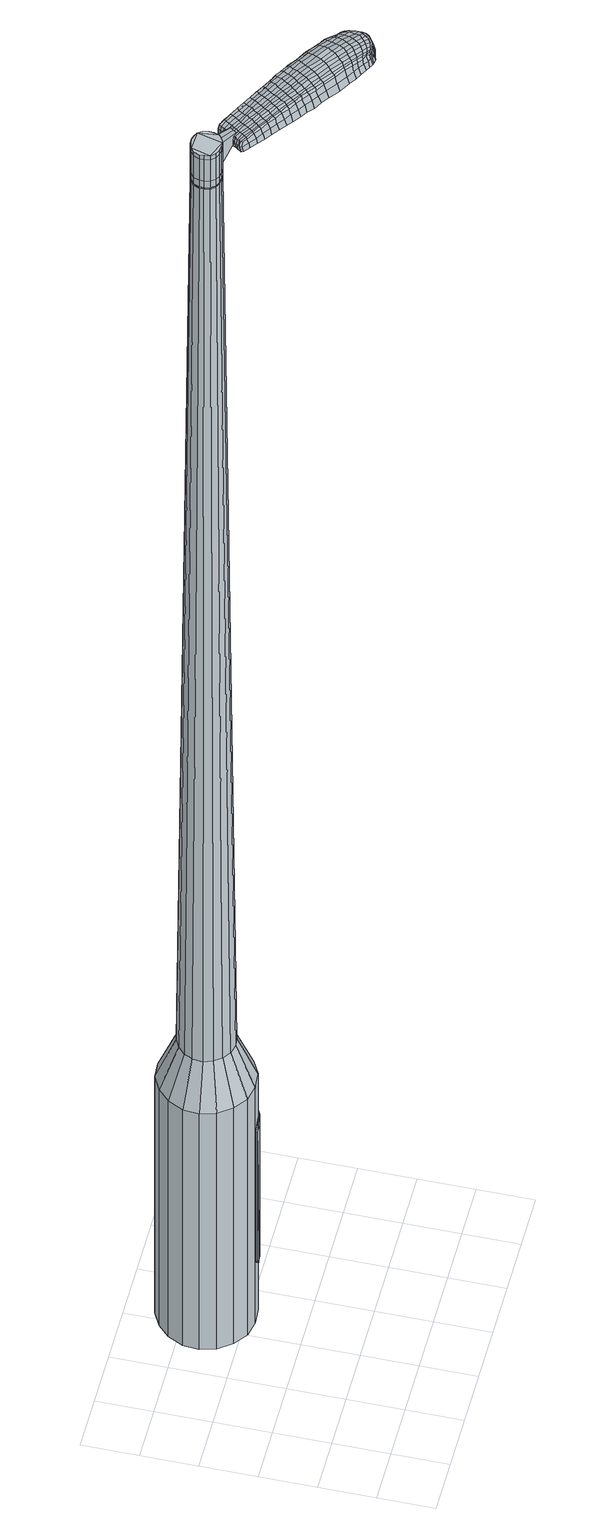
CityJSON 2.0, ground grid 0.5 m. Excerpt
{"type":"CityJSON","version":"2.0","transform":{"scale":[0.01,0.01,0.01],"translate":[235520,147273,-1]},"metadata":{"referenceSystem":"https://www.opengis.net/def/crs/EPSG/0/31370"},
"CityObjects":{
"object1":{"type":"GenericCityObject","attributes":{"cluster":410,"mean_distance_to_centroid":0.185,"new_centroid_x":235521.16,"new_centroid_y":147274.84,"mean_distance_to_camera":10.09,"H1":10.38,"H2":13.8,"Z_final":111.92,"cluster2":-1,"proj_x":235517.93,"proj_y":147279.59,"id_line":25213,"bearing_l":235.81,"distance":5.75,"orientation":"left","G_obj":325.81},"geometry":[{"type":"MultiSurface","lod":"2","boundaries":[[[0,1,2,3]],[[1,4,5,2]],[[4,6,7,5]],[[6,8,9,7]],[[8,10,11,9]],[[10,12,13,11]],[[12,14,15,13]],[[14,16,17,15]],[[16,18,19,17]],[[18,20,21,19]],[[20,22,23,21]],[[22,24,25,23]],[[24,26,27,25]],[[26,28,29,27]],[[28,30,31,29]],[[30,32,33,31]],[[32,34,35,33]],[[34,0,3,35]],[[36,37,38,39]],[[38,40,41,42]],[[41,43,42]],[[42,44,45,46]],[[45,47,46]],[[46,48,49,50]],[[49,51,50]],[[42,46,50,38]],[[50,52,39,38]],[[53,36,39]],[[2,5,7,35]],[[7,9,11,15]],[[11,13,15]],[[15,17,19,23]],[[19,21,23]],[[23,25,27,31]],[[27,29,31]],[[15,23,31,7]],[[31,33,35,7]],[[3,2,35]],[[1,0,54,55]],[[0,34,56,54]],[[34,32,57,56]],[[32,30,58,57]],[[30,28,59,58]],[[28,26,60,59]],[[26,24,61,60]],[[24,22,62,61]],[[22,20,63,62]],[[20,18,64,63]],[[18,16,65,64]],[[16,14,66,65]],[[14,12,67,66]],[[12,10,68,67]],[[10,8,69,68]],[[8,6,70,69]],[[6,4,71,70]],[[4,1,55,71]],[[55,54,72,73]],[[54,56,74,72]],[[56,57,75,74]],[[57,58,76,75]],[[58,59,77,76]],[[59,60,78,77]],[[60,61,79,78]],[[61,62,80,79]],[[62,63,81,80]],[[63,64,82,81]],[[64,65,83,82]],[[65,66,84,83]],[[66,67,85,84]],[[67,68,86,85]],[[68,69,87,86]],[[69,70,88,87]],[[70,71,89,88]],[[71,55,73,89]],[[90,91,92,93]],[[94,95,91,90]],[[96,97,95,94]],[[98,99,97,96]],[[100,101,99,98]],[[78,102,101,100]],[[103,104,102,78]],[[105,106,104,103]],[[107,108,106,105]],[[109,110,108,107]],[[111,112,110,109]],[[113,114,112,111]],[[115,116,114,113]],[[117,118,116,115]],[[87,119,118,117]],[[88,120,119,87]],[[121,122,120,88]],[[93,92,122,121]],[[123,124,125,126]],[[127,123,126,128]],[[129,127,128,130]],[[131,129,130,132]],[[133,131,132,134]],[[135,133,134,136]],[[137,135,136,138]],[[139,137,138,140]],[[141,139,140,142]],[[143,141,142,144]],[[145,143,144,146]],[[147,145,146,148]],[[149,147,148,150]],[[151,149,150,152]],[[153,151,152,154]],[[155,153,154,156]],[[73,72,90,93]],[[72,74,94,90]],[[74,75,96,94]],[[75,76,98,96]],[[76,77,100,98]],[[77,78,100]],[[79,103,78]],[[79,80,105,103]],[[80,81,107,105]],[[81,82,109,107]],[[82,83,111,109]],[[83,84,113,111]],[[84,85,115,113]],[[85,86,117,115]],[[86,87,117]],[[89,121,88]],[[89,73,93,121]],[[157,158,92,91]],[[158,159,122,92]],[[159,120,122]],[[160,118,119]],[[160,161,116,118]],[[161,162,114,116]],[[162,163,112,114]],[[163,164,110,112]],[[164,165,108,110]],[[165,166,106,108]],[[166,167,104,106]],[[167,102,104]],[[168,101,102]],[[168,169,99,101]],[[169,170,97,99]],[[170,171,95,97]],[[171,157,91,95]],[[39,52,155,172]],[[158,157,173,156]],[[53,39,172,124]],[[157,171,125,173]],[[36,53,124,123]],[[171,170,126,125]],[[37,36,123,127]],[[170,169,128,126]],[[38,37,127,129]],[[169,168,130,128]],[[40,38,129,131]],[[168,102,132,130]],[[41,40,131,133]],[[102,167,134,132]],[[43,41,133,135]],[[167,166,136,134]],[[42,43,135,137]],[[166,165,138,136]],[[44,42,137,139]],[[165,164,140,138]],[[45,44,139,141]],[[164,163,142,140]],[[47,45,141,143]],[[163,162,144,142]],[[46,47,143,145]],[[162,161,146,144]],[[48,46,145,147]],[[161,160,148,146]],[[49,48,147,149]],[[160,119,150,148]],[[51,49,149,151]],[[119,120,152,150]],[[50,51,151,153]],[[120,159,154,152]],[[52,50,153,155]],[[159,158,156,154]],[[155,156,174,175]],[[156,173,176,174]],[[173,125,177,176]],[[125,124,178,177]],[[124,172,179,178]],[[172,155,175,179]],[[180,181,182,183]],[[184,180,183,185]],[[180,184,186,187]],[[181,180,187,188]],[[189,190,191,192]],[[193,189,192,194]],[[189,193,195,196]],[[190,189,196,197]],[[198,199,200,201]],[[202,198,201,203]],[[198,202,204,205]],[[199,198,205,206]],[[207,208,209,210]],[[211,207,210,212]],[[207,211,213,214]],[[208,207,214,215]],[[216,217,218,219]],[[220,216,219,221]],[[216,220,222,223]],[[217,216,223,224]],[[225,226,227,228]],[[229,225,228,230]],[[225,229,231,232]],[[226,225,232,233]],[[234,235,236,237]],[[226,234,237,227]],[[234,226,233,238]],[[235,234,238,239]],[[240,241,242,243]],[[235,240,243,236]],[[240,235,239,244]],[[241,240,244,245]],[[246,184,185,247]],[[241,246,247,242]],[[246,241,245,248]],[[184,246,248,186]],[[249,250,251,252]],[[253,249,252,254]],[[249,253,255,256]],[[250,249,256,257]],[[258,259,260,261]],[[250,258,261,251]],[[258,250,257,262]],[[259,258,262,263]],[[264,265,266,267]],[[259,264,267,260]],[[264,259,263,268]],[[265,264,268,269]],[[270,271,272,273]],[[265,270,273,266]],[[270,265,269,274]],[[271,270,274,275]],[[276,181,188,277]],[[271,276,277,272]],[[276,271,275,278]],[[181,276,278,182]],[[279,280,281,282]],[[283,279,282,284]],[[279,283,285,286]],[[280,279,286,287]],[[288,289,290,291]],[[280,288,291,281]],[[288,280,287,292]],[[289,288,292,293]],[[294,295,296,297]],[[289,294,297,290]],[[294,289,293,298]],[[295,294,298,299]],[[300,193,194,301]],[[295,300,301,296]],[[300,295,299,302]],[[193,300,302,195]],[[303,304,305,306]],[[307,303,306,308]],[[303,307,309,310]],[[304,303,310,311]],[[312,313,314,315]],[[304,312,315,305]],[[312,304,311,316]],[[313,312,316,317]],[[318,319,320,321]],[[313,318,321,314]],[[318,313,317,322]],[[319,318,322,323]],[[324,325,326,327]],[[319,324,327,320]],[[324,319,323,328]],[[325,324,328,329]],[[330,190,197,331]],[[325,330,331,326]],[[330,325,329,332]],[[190,330,332,191]],[[333,219,218,334]],[[335,333,334,336]],[[333,335,337,338]],[[219,333,338,221]],[[339,335,336,340]],[[341,339,340,342]],[[339,341,343,344]],[[335,339,344,337]],[[345,341,342,346]],[[347,345,346,348]],[[345,347,349,350]],[[341,345,350,343]],[[351,347,348,352]],[[353,351,352,354]],[[351,353,355,356]],[[347,351,356,349]],[[357,353,354,358]],[[208,357,358,209]],[[357,208,215,359]],[[353,357,359,355]],[[360,361,206,205]],[[362,360,205,204]],[[360,362,363,364]],[[361,360,364,365]],[[366,367,365,364]],[[368,366,364,363]],[[366,368,369,370]],[[367,366,370,371]],[[372,373,371,370]],[[374,372,370,369]],[[372,374,375,376]],[[373,372,376,377]],[[378,379,377,376]],[[380,378,376,375]],[[378,380,213,211]],[[379,378,211,212]],[[381,382,383,384]],[[283,381,384,285]],[[381,283,284,385]],[[382,381,385,386]],[[387,202,203,388]],[[382,387,388,383]],[[387,382,386,389]],[[202,387,389,204]],[[390,391,392,393]],[[229,390,393,231]],[[390,229,230,394]],[[391,390,394,395]],[[396,397,398,399]],[[391,396,399,392]],[[396,391,395,400]],[[397,396,400,401]],[[402,199,206,403]],[[397,402,403,398]],[[402,397,401,404]],[[199,402,404,200]],[[405,406,407,408]],[[187,405,408,188]],[[405,187,186,409]],[[406,405,409,410]],[[411,412,413,414]],[[406,411,414,407]],[[411,406,410,415]],[[412,411,415,416]],[[417,210,209,418]],[[412,417,418,413]],[[417,412,416,419]],[[210,417,419,212]],[[420,421,422,423]],[[192,420,423,194]],[[420,192,191,424]],[[421,420,424,425]],[[426,214,213,427]],[[421,426,427,422]],[[426,421,425,428]],[[214,426,428,215]],[[429,430,431,432]],[[307,429,432,309]],[[429,307,308,433]],[[430,429,433,434]],[[435,220,221,436]],[[430,435,436,431]],[[435,430,434,437]],[[220,435,437,222]],[[438,439,440,441]],[[253,438,441,255]],[[438,253,254,442]],[[439,438,442,443]],[[444,445,446,447]],[[439,444,447,440]],[[444,439,443,448]],[[445,444,448,449]],[[450,217,224,451]],[[445,450,451,446]],[[450,445,449,452]],[[217,450,452,218]],[[453,454,443,442]],[[252,453,442,254]],[[453,252,251,455]],[[454,453,455,456]],[[457,458,449,448]],[[454,457,448,443]],[[457,454,456,459]],[[458,457,459,460]],[[461,334,218,452]],[[458,461,452,449]],[[461,458,460,462]],[[334,461,462,336]],[[463,464,465,466]],[[310,463,466,311]],[[463,310,309,432]],[[464,463,432,431]],[[467,338,337,468]],[[464,467,468,465]],[[467,464,431,436]],[[338,467,436,221]],[[469,470,456,455]],[[261,469,455,251]],[[469,261,260,471]],[[470,469,471,472]],[[473,474,460,459]],[[470,473,459,456]],[[473,470,472,475]],[[474,473,475,476]],[[477,340,336,462]],[[474,477,462,460]],[[477,474,476,478]],[[340,477,478,342]],[[479,480,481,482]],[[316,479,482,317]],[[479,316,311,466]],[[480,479,466,465]],[[483,344,343,484]],[[480,483,484,481]],[[483,480,465,468]],[[344,483,468,337]],[[485,486,472,471]],[[267,485,471,260]],[[485,267,266,487]],[[486,485,487,488]],[[489,490,476,475]],[[486,489,475,472]],[[489,486,488,491]],[[490,489,491,492]],[[493,346,342,478]],[[490,493,478,476]],[[493,490,492,494]],[[346,493,494,348]],[[495,496,497,498]],[[322,495,498,323]],[[495,322,317,482]],[[496,495,482,481]],[[499,350,349,500]],[[496,499,500,497]],[[499,496,481,484]],[[350,499,484,343]],[[501,502,488,487]],[[273,501,487,266]],[[501,273,272,503]],[[502,501,503,504]],[[505,506,492,491]],[[502,505,491,488]],[[505,502,504,507]],[[506,505,507,508]],[[509,352,348,494]],[[506,509,494,492]],[[509,506,508,510]],[[352,509,510,354]],[[511,512,513,514]],[[328,511,514,329]],[[511,328,323,498]],[[512,511,498,497]],[[515,356,355,516]],[[512,515,516,513]],[[515,512,497,500]],[[356,515,500,349]],[[517,518,504,503]],[[277,517,503,272]],[[517,277,188,408]],[[518,517,408,407]],[[519,520,508,507]],[[518,519,507,504]],[[519,518,407,414]],[[520,519,414,413]],[[521,358,354,510]],[[520,521,510,508]],[[521,520,413,418]],[[358,521,418,209]],[[522,523,425,424]],[[332,522,424,191]],[[522,332,329,514]],[[523,522,514,513]],[[524,359,215,428]],[[523,524,428,425]],[[524,523,513,516]],[[359,524,516,355]],[[525,526,386,385]],[[282,525,385,284]],[[525,282,281,527]],[[526,525,527,528]],[[529,362,204,389]],[[526,529,389,386]],[[529,526,528,530]],[[362,529,530,363]],[[531,532,533,534]],[[232,531,534,233]],[[531,232,231,393]],[[532,531,393,392]],[[535,536,537,538]],[[532,535,538,533]],[[535,532,392,399]],[[536,535,399,398]],[[539,361,365,540]],[[536,539,540,537]],[[539,536,398,403]],[[361,539,403,206]],[[541,542,528,527]],[[291,541,527,281]],[[541,291,290,543]],[[542,541,543,544]],[[545,368,363,530]],[[542,545,530,528]],[[545,542,544,546]],[[368,545,546,369]],[[547,548,549,550]],[[238,547,550,239]],[[547,238,233,534]],[[548,547,534,533]],[[551,552,553,554]],[[548,551,554,549]],[[551,548,533,538]],[[552,551,538,537]],[[555,367,371,556]],[[552,555,556,553]],[[555,552,537,540]],[[367,555,540,365]],[[557,558,544,543]],[[297,557,543,290]],[[557,297,296,559]],[[558,557,559,560]],[[561,374,369,546]],[[558,561,546,544]],[[561,558,560,562]],[[374,561,562,375]],[[563,564,565,566]],[[244,563,566,245]],[[563,244,239,550]],[[564,563,550,549]],[[567,568,569,570]],[[564,567,570,565]],[[567,564,549,554]],[[568,567,554,553]],[[571,373,377,572]],[[568,571,572,569]],[[571,568,553,556]],[[373,571,556,371]],[[573,574,560,559]],[[301,573,559,296]],[[573,301,194,423]],[[574,573,423,422]],[[575,380,375,562]],[[574,575,562,560]],[[575,574,422,427]],[[380,575,427,213]],[[576,577,410,409]],[[248,576,409,186]],[[576,248,245,566]],[[577,576,566,565]],[[578,579,416,415]],[[577,578,415,410]],[[578,577,565,570]],[[579,578,570,569]],[[580,379,212,419]],[[579,580,419,416]],[[580,579,569,572]],[[379,580,572,377]],[[581,582,583,584]],[[584,583,585,586]],[[587,585,583,588]],[[588,583,582,589]],[[590,591,592,593]],[[593,592,594,595]],[[596,594,592,597]],[[597,592,591,598]],[[599,600,601,602]],[[602,601,603,604]],[[605,603,601,606]],[[606,601,600,607]],[[608,609,610,611]],[[611,610,612,613]],[[614,612,610,615]],[[615,610,609,616]],[[617,618,619,620]],[[620,619,621,622]],[[623,621,619,624]],[[624,619,618,625]],[[626,627,628,629]],[[629,628,630,631]],[[632,630,628,633]],[[633,628,627,634]],[[635,636,637,638]],[[638,637,627,626]],[[634,627,637,639]],[[639,637,636,640]],[[641,642,643,644]],[[644,643,636,635]],[[640,636,643,645]],[[645,643,642,646]],[[586,585,647,648]],[[648,647,642,641]],[[646,642,647,649]],[[649,647,585,587]],[[650,651,652,653]],[[653,652,654,655]],[[656,654,652,657]],[[657,652,651,658]],[[659,660,661,662]],[[662,661,651,650]],[[658,651,661,663]],[[663,661,660,664]],[[665,666,667,668]],[[668,667,660,659]],[[664,660,667,669]],[[669,667,666,670]],[[671,672,673,674]],[[674,673,666,665]],[[670,666,673,675]],[[675,673,672,676]],[[589,582,677,678]],[[678,677,672,671]],[[676,672,677,679]],[[679,677,582,581]],[[680,681,682,683]],[[683,682,684,685]],[[686,684,682,687]],[[687,682,681,688]],[[689,690,691,692]],[[692,691,681,680]],[[688,681,691,693]],[[693,691,690,694]],[[695,696,697,698]],[[698,697,690,689]],[[694,690,697,699]],[[699,697,696,700]],[[595,594,701,702]],[[702,701,696,695]],[[700,696,701,703]],[[703,701,594,596]],[[704,705,706,707]],[[707,706,708,709]],[[710,708,706,711]],[[711,706,705,712]],[[713,714,715,716]],[[716,715,705,704]],[[712,705,715,717]],[[717,715,714,718]],[[719,720,721,722]],[[722,721,714,713]],[[718,714,721,723]],[[723,721,720,724]],[[725,726,727,728]],[[728,727,720,719]],[[724,720,727,729]],[[729,727,726,730]],[[598,591,731,732]],[[732,731,726,725]],[[730,726,731,733]],[[733,731,591,590]],[[617,620,734,735]],[[735,734,736,737]],[[738,736,734,739]],[[739,734,620,622]],[[737,736,740,741]],[[741,740,742,743]],[[744,742,740,745]],[[745,740,736,738]],[[743,742,746,747]],[[747,746,748,749]],[[750,748,746,751]],[[751,746,742,744]],[[749,748,752,753]],[[753,752,754,755]],[[756,754,752,757]],[[757,752,748,750]],[[755,754,758,759]],[[759,758,609,608]],[[616,609,758,760]],[[760,758,754,756]],[[607,761,762,606]],[[606,762,763,605]],[[764,763,762,765]],[[765,762,761,766]],[[766,767,768,765]],[[765,768,769,764]],[[770,769,768,771]],[[771,768,767,772]],[[772,773,774,771]],[[771,774,775,770]],[[776,775,774,777]],[[777,774,773,778]],[[778,779,780,777]],[[777,780,781,776]],[[614,781,780,612]],[[612,780,779,613]],[[782,783,784,785]],[[785,784,684,686]],[[685,684,784,786]],[[786,784,783,787]],[[604,603,788,789]],[[789,788,783,782]],[[787,783,788,790]],[[790,788,603,605]],[[791,792,793,794]],[[794,793,630,632]],[[631,630,793,795]],[[795,793,792,796]],[[797,798,799,800]],[[800,799,792,791]],[[796,792,799,801]],[[801,799,798,802]],[[607,600,803,804]],[[804,803,798,797]],[[802,798,803,805]],[[805,803,600,599]],[[806,807,808,809]],[[809,808,588,589]],[[587,588,808,810]],[[810,808,807,811]],[[812,813,814,815]],[[815,814,807,806]],[[811,807,814,816]],[[816,814,813,817]],[[608,611,818,819]],[[819,818,813,812]],[[817,813,818,820]],[[820,818,611,613]],[[821,822,823,824]],[[824,823,593,595]],[[590,593,823,825]],[[825,823,822,826]],[[614,615,827,828]],[[828,827,822,821]],[[826,822,827,829]],[[829,827,615,616]],[[830,831,832,833]],[[833,832,708,710]],[[709,708,832,834]],[[834,832,831,835]],[[622,621,836,837]],[[837,836,831,830]],[[835,831,836,838]],[[838,836,621,623]],[[839,840,654,656]],[[655,654,841]],[[841,654,840,842]],[[843,844,845,846]],[[846,845,840,839]],[[842,840,845,847]],[[847,845,844,848]],[[625,618,849,850]],[[850,849,844,843]],[[848,844,849,851]],[[851,849,618,617]],[[842,852,841]],[[841,852,653,655]],[[650,653,852,853]],[[853,852,854]],[[848,855,856,847]],[[847,856,852,842]],[[854,852,856,857]],[[857,856,855,858]],[[617,735,859,851]],[[851,859,855,848]],[[858,855,859,860]],[[860,859,735,737]],[[861,862,863,864]],[[864,863,711,712]],[[710,711,863,833]],[[833,863,862,830]],[[738,739,865,866]],[[866,865,862,861]],[[830,862,865,837]],[[837,865,739,622]],[[854,867,868,853]],[[853,868,662,650]],[[659,662,868,869]],[[869,868,867,870]],[[858,871,872,857]],[[857,872,867,854]],[[870,867,872,873]],[[873,872,871,874]],[[737,741,875,860]],[[860,875,871,858]],[[874,871,875,876]],[[876,875,741,743]],[[877,878,879,880]],[[880,879,717,718]],[[712,717,879,864]],[[864,879,878,861]],[[744,745,881,882]],[[882,881,878,877]],[[861,878,881,866]],[[866,881,745,738]],[[870,883,884,869]],[[869,884,668,659]],[[665,668,884,885]],[[885,884,883,886]],[[874,887,888,873]],[[873,888,883,870]],[[886,883,888,889]],[[889,888,887,890]],[[743,747,891,876]],[[876,891,887,874]],[[890,887,891,892]],[[892,891,747,749]],[[893,894,895,896]],[[896,895,723,724]],[[718,723,895,880]],[[880,895,894,877]],[[750,751,897,898]],[[898,897,894,893]],[[877,894,897,882]],[[882,897,751,744]],[[886,899,900,885]],[[885,900,674,665]],[[671,674,900,901]],[[901,900,899,902]],[[890,903,904,889]],[[889,904,899,886]],[[902,899,904,905]],[[905,904,903,906]],[[749,753,907,892]],[[892,907,903,890]],[[906,903,907,908]],[[908,907,753,755]],[[909,910,911,912]],[[912,911,729,730]],[[724,729,911,896]],[[896,911,910,893]],[[756,757,913,914]],[[914,913,910,909]],[[893,910,913,898]],[[898,913,757,750]],[[902,915,916,901]],[[901,916,678,671]],[[589,678,916,809]],[[809,916,915,806]],[[906,917,918,905]],[[905,918,915,902]],[[806,915,918,815]],[[815,918,917,812]],[[755,759,919,908]],[[908,919,917,906]],[[812,917,919,819]],[[819,919,759,608]],[[826,920,921,825]],[[825,921,733,590]],[[730,733,921,912]],[[912,921,920,909]],[[616,760,922,829]],[[829,922,920,826]],[[909,920,922,914]],[[914,922,760,756]],[[787,923,924,786]],[[786,924,683,685]],[[680,683,924,925]],[[925,924,923,926]],[[605,763,927,790]],[[790,927,923,787]],[[926,923,927,928]],[[928,927,763,764]],[[929,930,931,932]],[[932,931,633,634]],[[632,633,931,794]],[[794,931,930,791]],[[933,934,935,936]],[[936,935,930,929]],[[791,930,935,800]],[[800,935,934,797]],[[766,761,937,938]],[[938,937,934,933]],[[797,934,937,804]],[[804,937,761,607]],[[926,939,940,925]],[[925,940,692,680]],[[689,692,940,941]],[[941,940,939,942]],[[764,769,943,928]],[[928,943,939,926]],[[942,939,943,944]],[[944,943,769,770]],[[945,946,947,948]],[[948,947,639,640]],[[634,639,947,932]],[[932,947,946,929]],[[949,950,951,952]],[[952,951,946,945]],[[929,946,951,936]],[[936,951,950,933]],[[772,767,953,954]],[[954,953,950,949]],[[933,950,953,938]],[[938,953,767,766]],[[942,955,956,941]],[[941,956,698,689]],[[695,698,956,957]],[[957,956,955,958]],[[770,775,959,944]],[[944,959,955,942]],[[958,955,959,960]],[[960,959,775,776]],[[961,962,963,964]],[[964,963,645,646]],[[640,645,963,948]],[[948,963,962,945]],[[965,966,967,968]],[[968,967,962,961]],[[945,962,967,952]],[[952,967,966,949]],[[778,773,969,970]],[[970,969,966,965]],[[949,966,969,954]],[[954,969,773,772]],[[958,971,972,957]],[[957,972,702,695]],[[595,702,972,824]],[[824,972,971,821]],[[776,781,973,960]],[[960,973,971,958]],[[821,971,973,828]],[[828,973,781,614]],[[811,974,975,810]],[[810,975,649,587]],[[646,649,975,964]],[[964,975,974,961]],[[817,976,977,816]],[[816,977,974,811]],[[961,974,977,968]],[[968,977,976,965]],[[613,779,978,820]],[[820,978,976,817]],[[965,976,978,970]],[[970,978,779,778]],[[581,584,183,182]],[[584,586,185,183]],[[596,597,196,195]],[[597,598,197,196]],[[599,602,201,200]],[[602,604,203,201]],[[623,624,223,222]],[[624,625,224,223]],[[626,629,228,227]],[[629,631,230,228]],[[635,638,237,236]],[[638,626,227,237]],[[641,644,243,242]],[[644,635,236,243]],[[586,648,247,185]],[[648,641,242,247]],[[656,657,256,255]],[[657,658,257,256]],[[658,663,262,257]],[[663,664,263,262]],[[664,669,268,263]],[[669,670,269,268]],[[670,675,274,269]],[[675,676,275,274]],[[676,679,278,275]],[[679,581,182,278]],[[686,687,286,285]],[[687,688,287,286]],[[688,693,292,287]],[[693,694,293,292]],[[694,699,298,293]],[[699,700,299,298]],[[700,703,302,299]],[[703,596,195,302]],[[704,707,306,305]],[[707,709,308,306]],[[713,716,315,314]],[[716,704,305,315]],[[719,722,321,320]],[[722,713,314,321]],[[725,728,327,326]],[[728,719,320,327]],[[598,732,331,197]],[[732,725,326,331]],[[782,785,384,383]],[[785,686,285,384]],[[604,789,388,203]],[[789,782,383,388]],[[631,795,394,230]],[[795,796,395,394]],[[796,801,400,395]],[[801,802,401,400]],[[802,805,404,401]],[[805,599,200,404]],[[709,834,433,308]],[[834,835,434,433]],[[835,838,437,434]],[[838,623,222,437]],[[839,656,441,440]],[[656,255,441]],[[843,846,447,446]],[[846,839,440,447]],[[625,850,451,224]],[[850,843,446,451]],[[979,980,981,982]],[[983,984,982,981]],[[985,986,987,988]],[[989,990,991,992]],[[980,993,994,981]],[[995,983,981,994]],[[996,985,988,997]],[[998,999,990,989]],[[993,1000,1001,994]],[[1001,1002,995,994]],[[1003,996,997,1004]],[[1005,999,998,1006]],[[1000,1007,1008,1001]],[[1008,1009,1002,1001]],[[1010,1003,1004,1011]],[[1012,1005,1006,1013]],[[1014,1015,1016,1017]],[[1018,1019,1015,1014]],[[1018,1020,1021,1019]],[[1020,1022,1023,1021]],[[1024,1025,1026,1027]],[[1028,1029,1025,1024]],[[1030,1031,1029,1028]],[[1032,1033,1031,1030]],[[1027,1016,1015,1024]],[[1024,1015,1019,1028]],[[1019,1021,1030,1028]],[[1021,1023,1032,1030]],[[988,987,984,983]],[[997,988,983,995]],[[1002,1004,997,995]],[[1009,1011,1004,1002]],[[989,992,986,985]],[[998,989,985,996]],[[1006,998,996,1003]],[[1013,1006,1003,1010]],[[990,1014,1017,991]],[[999,1018,1014,990]],[[1020,1018,999,1005]],[[1022,1020,1005,1012]],[[1034,1035,1036,1037]],[[1036,1038,1039,1040]],[[1036,1040,1041,1042]],[[1036,1042,1037]],[[1043,1034,1037,1044]],[[1045,1044,1037,1046]],[[1047,1046,1037]],[[1048,1036,1035,1049]],[[1050,1048,1049,1051]],[[1052,1050,1051,1053]],[[1054,1052,1053,1055]],[[1056,1054,1055,1057]],[[1057,1058,1059,1060]],[[1057,1060,1061,1062]],[[1057,1062,1063,1064]],[[1063,1065,1066,1067]],[[1063,1067,1068,1069]],[[1063,1069,1064]],[[1057,1064,1056]],[[1070,1071,1035,1034]],[[1072,1073,1038,1036]],[[1074,1075,1047,1037]],[[1071,1076,1049,1035]],[[1077,1072,1036,1048]],[[1076,1078,1051,1049]],[[1079,1077,1048,1050]],[[1078,1080,1053,1051]],[[1081,1079,1050,1052]],[[1080,1082,1055,1053]],[[1083,1081,1052,1054]],[[1082,1084,1057,1055]],[[1085,1083,1054,1056]],[[1084,1086,1058,1057]],[[1087,1088,1065,1063]],[[1089,1085,1056,1064]],[[1059,1058,1086,1090]],[[1060,1059,1090,1091]],[[1061,1060,1091,1092]],[[1062,1061,1092,1093]],[[1063,1062,1093,1087]],[[1094,1070,1034,1043]],[[1095,1094,1043,1044]],[[1096,1095,1044,1045]],[[1097,1096,1045,1046]],[[1075,1097,1046,1047]],[[1039,1038,1073,1098]],[[1066,1065,1088,1099]],[[1040,1039,1098,1100]],[[1041,1040,1100,1101]],[[1042,1041,1101,1102]],[[1037,1042,1102,1074]],[[1067,1066,1099,1103]],[[1068,1067,1103,1104]],[[1069,1068,1104,1105]],[[1064,1069,1105,1089]]]}]}
},
"vertices":[
[154,160,384],[143,150,384],[143,150,96],[154,160,96],[130,143,384],[130,143,96],[115,142,384],[115,142,96],[101,145,384],[101,145,96],[89,154,384],[89,154,96],[80,166,384],[80,166,96],[76,180,384],[76,180,96],[77,194,384],[77,194,96],[84,208,384],[84,208,96],[94,218,384],[94,218,96],[107,225,384],[107,225,96],[122,226,384],[122,226,96],[136,223,384],[136,223,96],[148,214,384],[148,214,96],[157,202,384],[157,202,96],[161,188,384],[161,188,96],[160,174,384],[160,174,96],[132,185,1524],[131,190,1524],[128,194,1524],[130,176,1524],[124,196,1524],[120,197,1524],[111,195,1524],[115,197,1524],[107,192,1524],[105,187,1524],[106,178,1524],[105,183,1524],[109,174,1524],[113,172,1524],[122,171,1524],[118,171,1524],[126,173,1524],[132,181,1524],[139,170,429],[133,164,429],[143,178,429],[144,187,429],[141,195,429],[136,202,429],[129,207,429],[120,209,429],[112,208,429],[104,204,429],[98,198,429],[94,190,429],[93,181,429],[96,173,429],[101,166,429],[108,161,429],[117,159,429],[125,160,429],[130,176,1483],[126,173,1483],[132,181,1483],[132,185,1483],[131,190,1483],[128,194,1483],[124,196,1483],[120,197,1483],[115,197,1483],[111,195,1483],[107,192,1483],[105,187,1483],[105,183,1483],[106,178,1483],[109,174,1483],[113,172,1483],[118,171,1483],[122,171,1483],[129,177,1483],[129,177,1485],[126,174,1485],[126,174,1483],[131,181,1483],[131,181,1485],[131,185,1483],[131,185,1485],[130,190,1483],[130,190,1485],[127,193,1483],[127,193,1485],[124,196,1485],[119,197,1483],[119,197,1485],[115,196,1483],[115,196,1485],[111,194,1483],[111,194,1485],[108,191,1483],[108,191,1485],[106,187,1483],[106,187,1485],[106,183,1483],[106,183,1485],[107,178,1483],[107,178,1485],[110,175,1483],[110,175,1485],[113,172,1485],[118,171,1485],[122,172,1483],[122,172,1485],[132,185,1519],[132,181,1519],[132,181,1493],[132,185,1493],[131,190,1519],[131,190,1493],[128,194,1519],[128,194,1493],[124,196,1519],[124,196,1493],[120,197,1519],[120,197,1493],[115,197,1519],[115,197,1493],[111,195,1519],[111,195,1493],[107,192,1519],[107,192,1493],[105,187,1519],[105,187,1493],[105,183,1519],[105,183,1493],[106,178,1519],[106,178,1493],[109,174,1519],[109,174,1493],[113,172,1519],[113,172,1493],[118,171,1519],[118,171,1493],[122,171,1519],[122,171,1493],[126,173,1519],[126,173,1493],[130,176,1485],[126,173,1485],[122,171,1485],[109,174,1485],[106,178,1485],[105,183,1485],[105,187,1485],[107,192,1485],[111,195,1485],[115,197,1485],[120,197,1485],[128,194,1485],[131,190,1485],[132,185,1485],[132,181,1485],[130,176,1519],[130,176,1493],[143,163,1513],[143,163,1518],[145,166,1513],[147,169,1513],[147,169,1518],[145,166,1518],[195,108,1519],[190,112,1518],[190,110,1509],[196,106,1510],[202,103,1519],[203,101,1510],[202,105,1526],[195,110,1525],[190,114,1525],[217,140,1519],[211,144,1518],[210,143,1525],[216,139,1525],[225,135,1519],[223,134,1526],[226,136,1510],[219,140,1510],[213,144,1509],[268,84,1519],[266,81,1519],[267,81,1513],[269,84,1513],[269,88,1519],[270,88,1513],[268,89,1524],[267,85,1524],[265,82,1524],[207,126,1530],[201,130,1529],[199,127,1529],[205,123,1530],[214,121,1531],[212,118,1531],[216,124,1530],[209,129,1530],[203,133,1529],[140,171,1512],[138,169,1512],[139,168,1517],[141,170,1517],[142,173,1512],[142,173,1517],[142,173,1506],[141,170,1506],[139,168,1506],[245,76,1519],[242,77,1519],[242,76,1512],[245,74,1512],[247,75,1518],[247,74,1512],[247,76,1522],[246,77,1523],[243,79,1524],[238,80,1519],[233,83,1519],[233,81,1512],[238,78,1512],[238,81,1524],[233,84,1525],[228,86,1519],[221,90,1519],[222,88,1511],[228,84,1511],[228,87,1526],[222,92,1526],[212,96,1519],[212,94,1510],[212,98,1526],[137,153,1513],[143,148,1513],[143,150,1518],[137,154,1517],[132,157,1512],[134,157,1516],[133,156,1506],[137,152,1507],[143,147,1507],[149,144,1514],[155,139,1515],[155,141,1520],[149,145,1519],[149,142,1507],[155,138,1507],[161,135,1515],[166,130,1516],[167,132,1522],[161,136,1521],[161,133,1508],[167,128,1508],[172,126,1517],[178,121,1517],[178,123,1524],[172,127,1523],[172,124,1508],[178,119,1509],[184,117,1518],[184,119,1524],[184,115,1509],[266,105,1519],[263,107,1519],[262,106,1524],[265,104,1523],[268,103,1518],[267,103,1522],[269,104,1512],[267,106,1512],[265,108,1512],[260,110,1519],[255,114,1519],[254,113,1525],[259,110,1524],[261,111,1512],[257,115,1512],[250,118,1519],[244,122,1519],[242,122,1526],[249,117,1526],[252,118,1511],[246,123,1511],[234,129,1519],[233,128,1526],[236,129,1510],[154,178,1513],[160,174,1513],[162,175,1507],[155,178,1507],[149,181,1512],[150,181,1506],[149,180,1516],[153,177,1517],[159,174,1518],[167,170,1514],[173,166,1515],[175,167,1507],[168,171,1507],[166,170,1519],[172,166,1520],[180,163,1515],[186,159,1516],[188,159,1508],[181,163,1508],[178,162,1521],[185,158,1522],[193,155,1517],[199,151,1517],[201,152,1509],[194,156,1508],[191,154,1523],[197,150,1524],[205,147,1518],[207,148,1509],[203,147,1524],[145,167,1519],[144,165,1519],[151,163,1520],[150,161,1520],[153,165,1520],[147,169,1519],[158,159,1522],[156,157,1522],[164,155,1523],[162,152,1523],[166,157,1523],[159,161,1521],[170,150,1524],[168,148,1524],[176,146,1525],[175,144,1525],[178,149,1525],[172,153,1524],[182,142,1526],[181,140,1526],[188,138,1527],[187,136,1527],[190,141,1527],[184,145,1526],[195,134,1528],[193,131,1528],[197,137,1528],[264,87,1527],[262,84,1527],[266,91,1526],[262,93,1527],[261,89,1528],[258,86,1528],[255,93,1529],[253,90,1529],[257,97,1528],[251,101,1530],[249,97,1530],[247,94,1530],[243,101,1531],[241,98,1531],[245,105,1530],[238,110,1531],[236,106,1531],[234,103,1531],[225,113,1531],[223,110,1531],[227,117,1531],[269,101,1518],[269,98,1519],[271,98,1513],[270,102,1513],[267,101,1523],[268,99,1523],[270,93,1519],[271,93,1513],[268,94,1524],[250,75,1518],[253,75,1518],[252,76,1523],[249,76,1523],[250,73,1513],[253,74,1513],[256,75,1519],[260,77,1519],[259,78,1524],[255,77,1523],[257,75,1513],[261,76,1513],[263,79,1519],[262,80,1524],[264,78,1513],[196,111,1528],[197,113,1528],[192,117,1528],[190,116,1527],[203,106,1528],[204,108,1529],[199,115,1529],[201,118,1530],[195,122,1529],[193,119,1528],[206,110,1529],[208,112,1530],[203,120,1530],[197,125,1529],[210,115,1531],[215,138,1528],[213,136,1529],[221,131,1529],[222,133,1528],[208,142,1527],[207,140,1528],[211,133,1529],[219,128,1530],[205,136,1528],[147,181,1512],[146,179,1512],[146,178,1517],[147,180,1517],[148,181,1506],[147,179,1506],[144,176,1512],[144,175,1517],[145,176,1506],[132,159,1512],[133,160,1512],[133,159,1506],[132,158,1506],[133,159,1517],[134,160,1517],[134,162,1512],[135,164,1512],[136,163,1506],[134,161,1506],[135,162,1517],[137,164,1517],[137,166,1512],[137,166,1506],[138,166,1517],[137,155,1519],[138,157,1519],[143,151,1520],[144,152,1520],[140,159,1519],[141,161,1519],[146,154,1520],[147,156,1520],[142,163,1519],[149,159,1520],[152,177,1519],[151,175,1519],[157,171,1520],[158,173,1520],[149,172,1519],[155,168,1520],[149,147,1521],[150,148,1521],[155,142,1522],[156,143,1522],[152,150,1521],[153,152,1521],[158,146,1522],[159,148,1523],[155,154,1522],[161,150,1523],[165,169,1521],[163,167,1521],[170,163,1522],[171,165,1522],[161,164,1521],[168,160,1522],[161,138,1523],[162,139,1523],[167,133,1524],[168,135,1524],[164,141,1523],[165,143,1524],[170,137,1525],[171,139,1525],[167,146,1524],[173,142,1525],[177,161,1523],[176,159,1523],[182,155,1524],[184,157,1524],[174,156,1524],[180,152,1525],[173,129,1525],[174,130,1525],[179,124,1526],[180,126,1526],[176,132,1526],[177,135,1526],[181,128,1527],[183,131,1527],[179,137,1526],[185,133,1527],[190,153,1525],[189,151,1525],[195,148,1526],[196,149,1526],[186,148,1526],[193,144,1527],[185,120,1527],[186,121,1527],[187,124,1527],[189,126,1528],[191,129,1528],[202,146,1527],[201,144,1527],[199,140,1528],[265,103,1525],[266,100,1525],[262,105,1526],[263,102,1526],[266,95,1526],[263,98,1527],[247,77,1525],[250,77,1525],[246,79,1526],[244,79,1525],[253,78,1525],[256,79,1526],[253,82,1527],[250,80,1526],[260,81,1526],[256,84,1527],[258,108,1526],[259,106,1527],[254,112,1527],[253,109,1528],[258,101,1528],[253,105,1529],[240,82,1526],[242,82,1527],[236,85,1528],[235,85,1527],[245,83,1527],[248,85,1528],[242,89,1529],[239,87,1528],[251,87,1528],[245,91,1530],[249,116,1528],[248,113,1529],[242,120,1528],[241,118,1529],[247,109,1529],[240,114,1530],[229,88,1528],[231,89,1528],[224,94,1529],[223,93,1528],[233,91,1529],[236,93,1530],[229,98,1530],[226,95,1530],[239,95,1530],[231,100,1531],[232,127,1529],[231,125,1529],[229,121,1530],[213,99,1528],[214,101,1529],[216,103,1530],[219,105,1530],[221,108,1531],[191,112,1509],[191,114,1518],[197,110,1518],[197,108,1509],[204,105,1519],[204,103,1510],[204,106,1525],[197,111,1525],[191,116,1525],[209,141,1525],[210,142,1518],[216,138,1518],[215,137,1525],[223,134,1519],[222,133,1525],[225,134,1510],[218,139,1509],[212,142,1509],[265,82,1513],[264,83,1519],[266,85,1519],[267,85,1513],[267,89,1519],[268,88,1513],[266,89,1524],[265,86,1524],[263,83,1524],[199,127,1528],[201,129,1528],[207,125,1529],[205,123,1529],[214,120,1529],[213,118,1529],[216,123,1529],[209,128,1529],[203,132,1528],[141,167,1516],[140,167,1512],[142,170,1512],[142,169,1516],[143,172,1512],[144,171,1516],[144,172,1506],[143,169,1506],[141,167,1506],[243,78,1512],[243,79,1519],[246,78,1518],[246,76,1512],[248,77,1518],[248,76,1512],[248,78,1522],[246,79,1523],[243,81,1523],[234,82,1512],[234,84,1519],[239,82,1519],[239,80,1512],[239,83,1524],[234,86,1525],[223,90,1511],[222,92,1519],[229,87,1519],[229,85,1511],[229,89,1525],[223,93,1526],[213,98,1519],[213,96,1510],[213,100,1526],[144,151,1518],[144,150,1513],[138,155,1513],[138,156,1517],[134,158,1512],[135,158,1515],[134,157,1506],[138,153,1506],[144,148,1507],[156,142,1520],[156,141,1514],[150,145,1514],[150,147,1519],[150,144,1507],[156,139,1507],[168,133,1522],[168,132,1516],[162,136,1515],[162,138,1521],[162,134,1508],[168,130,1508],[180,124,1523],[179,123,1517],[174,127,1516],[174,129,1522],[174,125,1508],[180,121,1508],[185,118,1517],[185,120,1524],[185,116,1509],[261,105,1523],[262,106,1519],[264,104,1518],[263,103,1523],[266,102,1518],[265,102,1522],[267,103,1512],[266,104,1512],[264,106,1512],[253,112,1525],[254,113,1519],[258,109,1519],[257,108,1524],[260,109,1512],[256,113,1512],[241,120,1526],[243,121,1519],[249,116,1519],[248,115,1525],[251,117,1511],[245,121,1511],[233,127,1519],[232,126,1526],[235,128,1510],[161,173,1507],[159,172,1513],[153,176,1513],[154,177,1506],[149,179,1512],[150,179,1506],[149,178,1515],[152,176,1517],[158,172,1518],[174,165,1507],[172,165,1514],[166,169,1514],[167,169,1507],[165,168,1519],[171,164,1520],[187,158,1508],[185,157,1516],[179,161,1515],[181,161,1508],[177,160,1521],[184,156,1522],[200,150,1508],[198,149,1517],[192,153,1516],[193,154,1508],[190,153,1522],[196,149,1523],[204,146,1517],[206,146,1509],[202,145,1524],[146,167,1518],[145,164,1518],[152,163,1519],[150,160,1519],[154,165,1519],[148,169,1518],[158,158,1520],[157,156,1520],[164,154,1521],[163,152,1521],[166,157,1521],[160,161,1520],[170,150,1523],[169,148,1523],[177,146,1524],[175,144,1524],[178,149,1524],[172,153,1523],[183,142,1525],[181,139,1525],[189,138,1526],[187,135,1526],[191,140,1526],[185,144,1525],[195,134,1527],[193,131,1527],[197,136,1527],[261,85,1526],[263,87,1526],[264,91,1525],[261,93,1526],[260,90,1526],[258,87,1526],[253,90,1528],[255,93,1528],[256,97,1527],[250,101,1528],[249,97,1529],[247,94,1529],[241,98,1530],[243,101,1530],[245,105,1529],[237,109,1530],[235,106,1530],[234,103,1530],[223,111,1530],[225,113,1530],[227,116,1530],[268,98,1513],[267,98,1518],[267,101,1518],[268,101,1512],[265,101,1523],[266,98,1523],[268,93,1519],[269,93,1513],[266,94,1523],[251,78,1523],[252,77,1518],[250,77,1518],[249,78,1523],[250,75,1512],[252,76,1512],[258,79,1523],[259,79,1519],[255,77,1519],[255,79,1523],[256,77,1513],[259,78,1513],[262,80,1519],[261,81,1524],[262,80,1513],[192,117,1527],[198,113,1527],[197,112,1527],[191,117,1526],[204,107,1527],[205,108,1528],[196,122,1528],[202,118,1528],[200,115,1528],[194,120,1527],[207,110,1528],[209,113,1529],[203,120,1529],[197,124,1528],[211,115,1529],[221,131,1528],[213,135,1527],[214,137,1527],[221,132,1527],[208,140,1526],[207,139,1527],[211,132,1528],[219,127,1528],[205,136,1527],[148,177,1516],[147,178,1512],[148,179,1512],[148,178,1516],[149,179,1506],[149,178,1506],[146,175,1512],[146,174,1516],[147,175,1506],[135,158,1506],[134,159,1512],[135,158,1516],[135,159,1516],[138,162,1506],[137,163,1512],[136,161,1512],[136,160,1506],[137,161,1516],[138,163,1516],[139,165,1512],[139,165,1506],[140,165,1516],[139,156,1518],[144,152,1519],[145,152,1519],[142,160,1518],[140,158,1518],[146,154,1519],[148,156,1519],[143,162,1518],[149,158,1519],[157,171,1519],[151,174,1518],[152,175,1518],[158,171,1519],[150,172,1518],[156,168,1519],[151,148,1520],[150,147,1520],[156,143,1521],[157,143,1521],[154,152,1520],[152,150,1520],[158,145,1521],[160,148,1521],[155,154,1520],[161,150,1521],[170,163,1521],[164,167,1520],[164,168,1520],[171,164,1521],[162,164,1520],[168,160,1521],[163,139,1522],[162,138,1522],[168,134,1523],[169,135,1523],[166,143,1522],[164,141,1522],[170,137,1523],[172,139,1524],[167,146,1523],[173,141,1524],[183,155,1523],[176,159,1522],[177,160,1522],[183,156,1523],[174,156,1522],[181,152,1523],[175,130,1524],[174,130,1524],[180,125,1525],[181,126,1525],[178,135,1525],[176,132,1524],[182,128,1525],[184,130,1526],[179,137,1525],[185,133,1526],[195,147,1525],[189,151,1524],[190,152,1524],[196,148,1525],[187,148,1524],[193,144,1525],[186,122,1526],[186,121,1526],[190,126,1527],[188,124,1526],[191,129,1527],[201,143,1526],[202,144,1526],[199,140,1526],[264,100,1524],[264,102,1524],[261,104,1525],[262,102,1525],[265,95,1525],[262,98,1525],[246,81,1525],[250,79,1524],[247,79,1524],[244,81,1525],[253,83,1526],[256,81,1525],[253,80,1524],[249,81,1525],[259,82,1525],[255,84,1526],[258,105,1526],[257,107,1526],[252,111,1526],[253,109,1527],[257,101,1526],[252,105,1527],[237,87,1527],[242,83,1526],[240,83,1526],[235,86,1526],[242,90,1528],[248,86,1527],[245,84,1526],[239,88,1527],[250,88,1527],[244,92,1528],[247,113,1527],[248,115,1527],[241,119,1527],[241,117,1528],[246,109,1528],[239,114,1529],[225,94,1528],[231,90,1527],[230,89,1527],[223,94,1527],[229,98,1529],[236,93,1529],[234,91,1528],[227,96,1528],[239,96,1529],[231,101,1530],[231,124,1528],[231,126,1528],[229,120,1529],[215,101,1528],[214,100,1528],[219,105,1529],[217,103,1529],[221,108,1530],[134,157,1508],[138,162,1508],[164,143,1509],[160,137,1509],[182,130,1510],[177,123,1510],[214,108,1512],[209,100,1512],[194,110,1511],[199,118,1511],[229,97,1513],[240,90,1514],[235,83,1514],[224,90,1513],[142,168,1508],[169,150,1509],[186,138,1510],[219,115,1512],[204,125,1511],[234,105,1513],[245,98,1514],[145,174,1508],[173,156,1509],[191,145,1510],[224,123,1512],[209,133,1511],[250,105,1514],[239,113,1513],[149,179,1508],[177,163,1509],[196,152,1510],[230,131,1512],[215,141,1511],[255,112,1514],[244,121,1513],[251,83,1514],[256,82,1514],[252,76,1514],[247,76,1514],[256,90,1514],[260,87,1514],[261,97,1514],[264,93,1514],[266,104,1514],[268,99,1514],[262,81,1515],[266,82,1515],[265,81,1515],[259,78,1515],[264,85,1515],[267,83,1515],[267,88,1515],[267,84,1515],[269,92,1515],[268,85,1515],[156,206,334],[158,202,334],[158,202,165],[150,214,171],[156,206,165],[154,209,165],[152,211,166],[151,213,167],[150,214,169],[154,209,334],[152,211,333],[151,213,332],[150,214,331],[150,214,328],[162,188,165],[162,188,334],[161,173,165],[161,173,334],[155,159,165],[155,159,334],[144,149,165],[144,149,334],[131,142,165],[131,142,334],[127,141,334],[123,141,334],[120,141,333],[118,140,332],[117,140,331],[116,140,328],[127,141,165],[116,140,171],[117,140,169],[118,140,167],[120,141,166],[123,141,165],[154,204,334],[156,201,334],[156,201,165],[154,204,165],[148,212,171],[148,212,328],[159,187,334],[159,187,165],[158,174,334],[158,174,165],[152,161,334],[152,161,165],[143,151,334],[143,151,165],[130,145,334],[130,145,165],[126,144,334],[116,143,328],[116,143,171],[126,144,165],[123,144,334],[120,143,333],[118,143,332],[117,143,331],[152,207,334],[150,209,333],[149,211,332],[148,212,331],[152,207,165],[117,143,169],[150,209,166],[149,211,167],[148,212,169],[118,143,167],[120,143,166],[123,144,165]
]}
